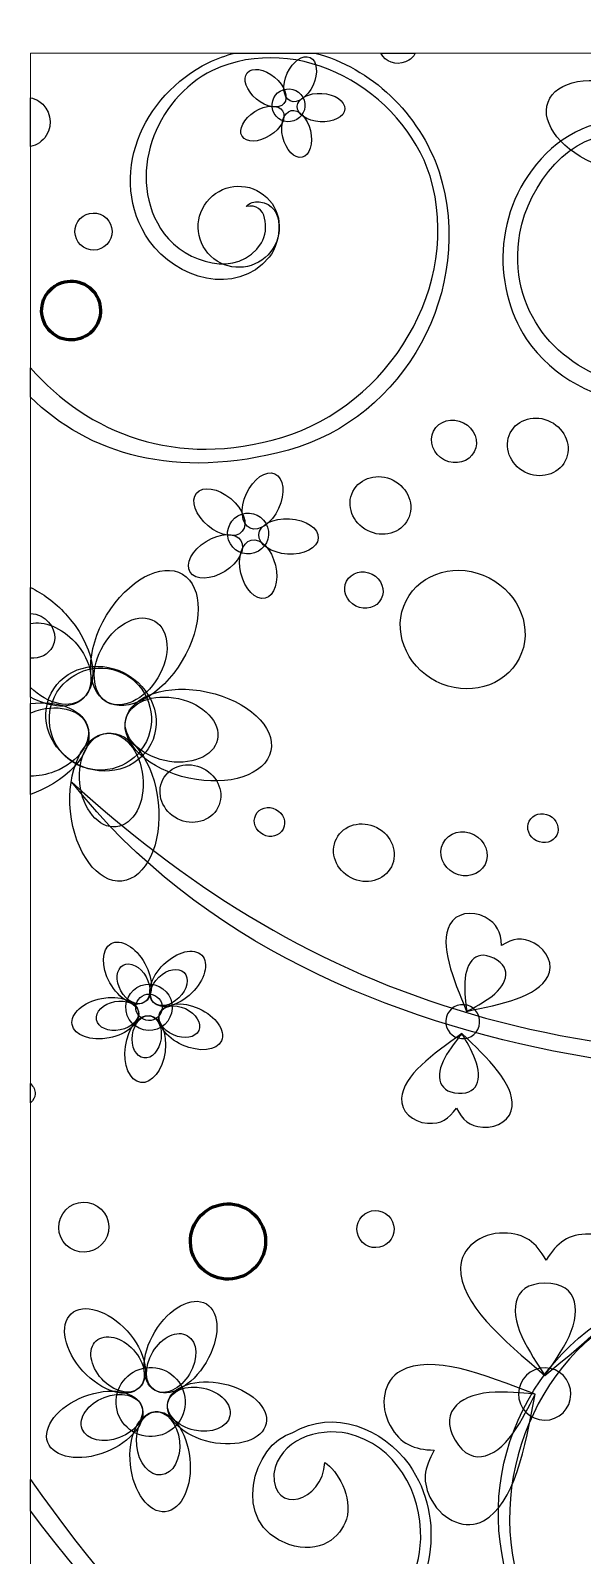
# Model space of a CAD drawing. Header units: millimetres. Extents: x -96 to 58, y -5 to 152.
# Drawn here: x -95.2 to -76.9, y 99.8 to 150.2 of the extents above; entities that cross this region are included whole.
import ezdxf

# ---------------------------------------------------------------- set-up
doc = ezdxf.new("R2010")
doc.units = ezdxf.units.MM
doc.header["$MEASUREMENT"] = 0
doc.layers.add('Capa 1', color=7, linetype='Continuous')

msp = doc.modelspace()

# ---------------------------------------------------------------- linework, layer by layer
at = {"layer": 'Capa 1'}
for points, knots in [([(-88.0415, 144.4173), (-87.3393, 144.5677), (-87.2767, 143.643), (-87.5321, 143.2127), (-87.5321, 143.2127), (-88.3206, 141.988), (-90.0357, 142.5649), (-90.7591, 143.5183), (-90.7591, 143.5183), (-92.0796, 145.3723), (-91.0438, 147.9915), (-89.1556, 148.9233), (-89.1556, 148.9233), (-86.2721, 150.2456), (-82.885, 148.2644), (-81.9471, 145.4264), (-81.9471, 145.4264), (-80.8597, 141.7939), (-83.3279, 137.8253), (-86.8581, 136.7679), (-86.8581, 136.7679), (-90.3484, 135.7264), (-93.2839, 136.901), (-95.1806, 139.0808), (-95.1806, 139.0808), (-95.1806, 139.0808), (-95.1806, 138.106), (-95.1806, 138.106), (-95.1806, 138.106), (-93.2826, 136.2367), (-90.4029, 135.3245), (-86.639, 136.3542), (-86.639, 136.3542), (-82.7963, 137.4057), (-80.4292, 141.6663), (-81.6495, 145.5675), (-81.6495, 145.5675), (-82.3201, 147.5169), (-83.8996, 149.009), (-85.7615, 149.5), (-85.7615, 149.5), (-85.7615, 149.5), (-88.4093, 149.5), (-88.4093, 149.5), (-88.4093, 149.5), (-88.7054, 149.4214), (-89.0016, 149.3152), (-89.2956, 149.1794), (-89.2956, 149.1794), (-91.4633, 148.1028), (-92.6951, 145.4032), (-91.2459, 143.2683), (-91.2459, 143.2683), (-90.3609, 142.0441), (-88.3934, 141.4033), (-87.2798, 142.7355), (-87.2798, 142.7355), (-86.8727, 143.2566), (-86.7075, 144.4496), (-87.6048, 144.5741), (-87.6048, 144.5741), (-87.7722, 144.5891), (-87.9242, 144.5405), (-88.0415, 144.4173)], [0, 0, 0, 0, 0.0588235, 0.0588235, 0.0588235, 0.0588235, 0.1176471, 0.1176471, 0.1176471, 0.1176471, 0.1764706, 0.1764706, 0.1764706, 0.1764706, 0.2352941, 0.2352941, 0.2352941, 0.2352941, 0.2941176, 0.2941176, 0.2941176, 0.2941176, 0.3529412, 0.3529412, 0.3529412, 0.3529412, 0.4117647, 0.4117647, 0.4117647, 0.4117647, 0.4705882, 0.4705882, 0.4705882, 0.4705882, 0.5294118, 0.5294118, 0.5294118, 0.5294118, 0.5882353, 0.5882353, 0.5882353, 0.5882353, 0.6470588, 0.6470588, 0.6470588, 0.6470588, 0.7058824, 0.7058824, 0.7058824, 0.7058824, 0.7647059, 0.7647059, 0.7647059, 0.7647059, 0.8235294, 0.8235294, 0.8235294, 0.8235294, 0.8823529, 0.8823529, 0.8823529, 0.8823529, 1, 1, 1, 1]), ([(-93.8137, 125.3546), (-85.2743, 114.5641), (-68.4188, 115.2943), (-63.6301, 115.8303), (-63.6301, 115.8303), (-60.561, 116.1742), (-57.7325, 116.986), (-55.3109, 117.6369), (-55.3109, 117.6369), (-38.8403, 122.0631), (-30.2309, 132.4644), (-31.6742, 142.4817), (-31.6742, 142.4817), (-32.1474, 145.7064), (-33.6815, 148.0221), (-35.7074, 149.5), (-35.7074, 149.5), (-35.7074, 149.5), (-37.1809, 149.5), (-37.1809, 149.5), (-37.1809, 149.5), (-34.2396, 147.8436), (-32.5786, 144.7596), (-32.1455, 141.4526), (-32.1455, 141.4526), (-31.4223, 129.8762), (-42.8528, 119.9006), (-62.7601, 116.9371), (-62.7601, 116.9371), (-77.5101, 114.7417), (-86.4764, 118.6912), (-93.8137, 125.3546)], [0, 0, 0, 0, 0.1111111, 0.1111111, 0.1111111, 0.1111111, 0.2222222, 0.2222222, 0.2222222, 0.2222222, 0.3333333, 0.3333333, 0.3333333, 0.3333333, 0.4444444, 0.4444444, 0.4444444, 0.4444444, 0.5555556, 0.5555556, 0.5555556, 0.5555556, 0.6666667, 0.6666667, 0.6666667, 0.6666667, 0.7777778, 0.7777778, 0.7777778, 0.7777778, 1, 1, 1, 1]), ([(-83.5808, 149.5), (-83.4402, 149.2028), (-83.0775, 149.0724), (-82.7604, 149.209), (-82.7604, 149.209), (-82.5984, 149.2789), (-82.4998, 149.3723), (-82.4395, 149.5), (-82.4395, 149.5), (-82.4395, 149.5), (-83.5808, 149.5), (-83.5808, 149.5)], [0, 0, 0, 0, 0.25, 0.25, 0.25, 0.25, 0.5, 0.5, 0.5, 0.5, 1, 1, 1, 1]), ([(-74.7844, 145.0808), (-74.1339, 145.9151), (-74.8654, 146.6835), (-75.6061, 146.7865), (-75.6061, 146.7865), (-77.3161, 146.9551), (-78.6772, 145.1255), (-78.9824, 143.5329), (-78.9824, 143.5329), (-79.4021, 140.9569), (-77.7338, 139.0545), (-75.505, 138.5241), (-75.505, 138.5241), (-72.0484, 137.8144), (-68.4417, 140.1642), (-66.592, 143.548), (-66.592, 143.548), (-65.5745, 145.5182), (-65.215, 147.5662), (-65.4502, 149.5), (-65.4502, 149.5), (-65.4502, 149.5), (-65.2335, 149.5), (-65.2335, 149.5), (-65.2335, 149.5), (-65.1132, 148.942), (-65.0313, 148.3207), (-65.0362, 147.6741), (-65.0362, 147.6741), (-65.0508, 145.7843), (-66.6203, 141.1783), (-70.1826, 139.07), (-70.1826, 139.07), (-73.24, 137.2606), (-76.9325, 137.4038), (-78.7666, 140.034), (-78.7666, 140.034), (-79.9224, 141.8144), (-79.8874, 144.558), (-77.9249, 146.3423), (-77.9249, 146.3423), (-76.9701, 147.1656), (-75.5711, 147.6132), (-74.6959, 146.8471), (-74.6959, 146.8471), (-74.2486, 146.4169), (-74.1133, 145.5818), (-74.7844, 145.0808)], [0, 0, 0, 0, 0.0769231, 0.0769231, 0.0769231, 0.0769231, 0.1538462, 0.1538462, 0.1538462, 0.1538462, 0.2307692, 0.2307692, 0.2307692, 0.2307692, 0.3076923, 0.3076923, 0.3076923, 0.3076923, 0.3846154, 0.3846154, 0.3846154, 0.3846154, 0.4615385, 0.4615385, 0.4615385, 0.4615385, 0.5384615, 0.5384615, 0.5384615, 0.5384615, 0.6153846, 0.6153846, 0.6153846, 0.6153846, 0.6923077, 0.6923077, 0.6923077, 0.6923077, 0.7692308, 0.7692308, 0.7692308, 0.7692308, 0.8461538, 0.8461538, 0.8461538, 0.8461538, 1, 1, 1, 1]), ([(-88.0064, 148.8432), (-88.1729, 148.644), (-88.0356, 148.2549), (-87.7001, 147.9746), (-87.7001, 147.9746), (-87.3647, 147.6947), (-86.9577, 147.6286), (-86.7912, 147.8279), (-86.7912, 147.8279), (-86.6247, 148.0272), (-86.762, 148.416), (-87.0975, 148.6961), (-87.0975, 148.6961), (-87.4331, 148.9766), (-87.84, 149.042), (-88.0064, 148.8432)], [0, 0, 0, 0, 0.2, 0.2, 0.2, 0.2, 0.4, 0.4, 0.4, 0.4, 0.6, 0.6, 0.6, 0.6, 1, 1, 1, 1]), ([(-85.923, 149.353), (-86.159, 149.4609), (-86.4978, 149.2261), (-86.6797, 148.8286), (-86.6797, 148.8286), (-86.8615, 148.4313), (-86.8177, 148.0212), (-86.5817, 147.9131), (-86.5817, 147.9131), (-86.3456, 147.8052), (-86.0067, 148.0399), (-85.8249, 148.4375), (-85.8249, 148.4375), (-85.6429, 148.8353), (-85.6868, 149.2449), (-85.923, 149.353)], [0, 0, 0, 0, 0.2, 0.2, 0.2, 0.2, 0.4, 0.4, 0.4, 0.4, 0.6, 0.6, 0.6, 0.6, 1, 1, 1, 1]), ([(-78.0454, 147.8766), (-78.3121, 147.1636), (-77.5542, 146.2208), (-76.3529, 145.7717), (-76.3529, 145.7717), (-75.1515, 145.3229), (-73.9613, 145.5369), (-73.6946, 146.2503), (-73.6946, 146.2503), (-73.4281, 146.9636), (-74.186, 147.9059), (-75.3871, 148.3549), (-75.3871, 148.3549), (-76.5885, 148.8041), (-77.7788, 148.5898), (-78.0454, 147.8766)], [0, 0, 0, 0, 0.2, 0.2, 0.2, 0.2, 0.4, 0.4, 0.4, 0.4, 0.6, 0.6, 0.6, 0.6, 1, 1, 1, 1]), ([(-94.909, 147.9082), (-94.9947, 147.9631), (-95.0867, 148.0001), (-95.1806, 148.0204), (-95.1806, 148.0204), (-95.1806, 148.0204), (-95.1806, 146.4016), (-95.1806, 146.4016), (-95.1806, 146.4016), (-94.9729, 146.4466), (-94.7824, 146.5711), (-94.6586, 146.7641), (-94.6586, 146.7641), (-94.4119, 147.1491), (-94.524, 147.6612), (-94.909, 147.9082)], [0, 0, 0, 0, 0.2, 0.2, 0.2, 0.2, 0.4, 0.4, 0.4, 0.4, 0.6, 0.6, 0.6, 0.6, 1, 1, 1, 1]), ([(-86.4648, 147.2521), (-86.1798, 147.3472), (-86.0257, 147.6555), (-86.121, 147.9404), (-86.121, 147.9404), (-86.2163, 148.2255), (-86.5245, 148.3792), (-86.8096, 148.2841), (-86.8096, 148.2841), (-87.0946, 148.189), (-87.2484, 147.8806), (-87.1533, 147.5955), (-87.1533, 147.5955), (-87.0581, 147.3107), (-86.7497, 147.1567), (-86.4648, 147.2521)], [0, 0, 0, 0, 0.2, 0.2, 0.2, 0.2, 0.4, 0.4, 0.4, 0.4, 0.6, 0.6, 0.6, 0.6, 1, 1, 1, 1]), ([(-84.7716, 147.6464), (-84.7562, 147.9058), (-85.0978, 148.1365), (-85.5342, 148.1622), (-85.5342, 148.1622), (-85.9708, 148.1882), (-86.3369, 147.9987), (-86.3522, 147.7396), (-86.3522, 147.7396), (-86.3675, 147.4807), (-86.0259, 147.2494), (-85.5896, 147.2238), (-85.5896, 147.2238), (-85.1531, 147.1982), (-84.7869, 147.3874), (-84.7716, 147.6464)], [0, 0, 0, 0, 0.2, 0.2, 0.2, 0.2, 0.4, 0.4, 0.4, 0.4, 0.6, 0.6, 0.6, 0.6, 1, 1, 1, 1]), ([(-88.1745, 146.7425), (-88.0371, 146.5227), (-87.625, 146.5318), (-87.2542, 146.7635), (-87.2542, 146.7635), (-86.8835, 146.9954), (-86.6944, 147.3616), (-86.8319, 147.5817), (-86.8319, 147.5817), (-86.9695, 147.8018), (-87.3818, 147.7923), (-87.7524, 147.5607), (-87.7524, 147.5607), (-88.1231, 147.3291), (-88.3122, 146.9626), (-88.1745, 146.7425)], [0, 0, 0, 0, 0.2, 0.2, 0.2, 0.2, 0.4, 0.4, 0.4, 0.4, 0.6, 0.6, 0.6, 0.6, 1, 1, 1, 1]), ([(-86.187, 146.051), (-85.9344, 146.1109), (-85.8114, 146.5042), (-85.9124, 146.9296), (-85.9124, 146.9296), (-86.0131, 147.3549), (-86.2997, 147.6514), (-86.5523, 147.5916), (-86.5523, 147.5916), (-86.8048, 147.5317), (-86.9279, 147.138), (-86.827, 146.7127), (-86.827, 146.7127), (-86.7261, 146.2875), (-86.4394, 145.991), (-86.187, 146.051)], [0, 0, 0, 0, 0.2, 0.2, 0.2, 0.2, 0.4, 0.4, 0.4, 0.4, 0.6, 0.6, 0.6, 0.6, 1, 1, 1, 1]), ([(-89.2115, 142.775), (-88.6747, 142.2636), (-87.8249, 142.2839), (-87.3136, 142.8206), (-87.3136, 142.8206), (-86.8024, 143.3574), (-86.8228, 144.207), (-87.3594, 144.7185), (-87.3594, 144.7185), (-87.8962, 145.2297), (-88.7461, 145.2092), (-89.2573, 144.6723), (-89.2573, 144.6723), (-89.7686, 144.1359), (-89.7481, 143.2859), (-89.2115, 142.775)], [0, 0, 0, 0, 0.2, 0.2, 0.2, 0.2, 0.4, 0.4, 0.4, 0.4, 0.6, 0.6, 0.6, 0.6, 1, 1, 1, 1]), ([(-92.7638, 144.1041), (-93.0493, 144.2871), (-93.4289, 144.2038), (-93.6119, 143.9184), (-93.6119, 143.9184), (-93.7946, 143.633), (-93.7115, 143.2534), (-93.4262, 143.0703), (-93.4262, 143.0703), (-93.1408, 142.8877), (-92.7611, 142.9707), (-92.5782, 143.2559), (-92.5782, 143.2559), (-92.3953, 143.5416), (-92.4784, 143.9212), (-92.7638, 144.1041)], [0, 0, 0, 0, 0.2, 0.2, 0.2, 0.2, 0.4, 0.4, 0.4, 0.4, 0.6, 0.6, 0.6, 0.6, 1, 1, 1, 1]), ([(-80.8455, 137.2562), (-81.2171, 137.4463), (-81.6594, 137.3237), (-81.8327, 136.9832), (-81.8327, 136.9832), (-82.0065, 136.6429), (-81.8459, 136.2127), (-81.4742, 136.0232), (-81.4742, 136.0232), (-81.1024, 135.834), (-80.6602, 135.9562), (-80.4864, 136.2968), (-80.4864, 136.2968), (-80.3131, 136.6369), (-80.4736, 137.0668), (-80.8455, 137.2562)], [0, 0, 0, 0, 0.2, 0.2, 0.2, 0.2, 0.4, 0.4, 0.4, 0.4, 0.6, 0.6, 0.6, 0.6, 1, 1, 1, 1]), ([(-77.9601, 137.2928), (-78.463, 137.5491), (-79.061, 137.3834), (-79.2959, 136.9232), (-79.2959, 136.9232), (-79.5306, 136.4627), (-79.3135, 135.8812), (-78.8107, 135.6249), (-78.8107, 135.6249), (-78.308, 135.3689), (-77.7099, 135.534), (-77.4752, 135.9946), (-77.4752, 135.9946), (-77.2402, 136.4553), (-77.4575, 137.0361), (-77.9601, 137.2928)], [0, 0, 0, 0, 0.2, 0.2, 0.2, 0.2, 0.4, 0.4, 0.4, 0.4, 0.6, 0.6, 0.6, 0.6, 1, 1, 1, 1]), ([(-87.0862, 135.5636), (-87.3804, 135.6983), (-87.8029, 135.4056), (-88.0295, 134.9097), (-88.0295, 134.9097), (-88.2563, 134.4144), (-88.2015, 133.9033), (-87.9074, 133.7688), (-87.9074, 133.7688), (-87.6132, 133.6344), (-87.1908, 133.9269), (-86.9639, 134.4223), (-86.9639, 134.4223), (-86.7373, 134.9179), (-86.7921, 135.4288), (-87.0862, 135.5636)], [0, 0, 0, 0, 0.2, 0.2, 0.2, 0.2, 0.4, 0.4, 0.4, 0.4, 0.6, 0.6, 0.6, 0.6, 1, 1, 1, 1]), ([(-83.1701, 135.3532), (-83.6729, 135.6096), (-84.2711, 135.4439), (-84.5059, 134.9836), (-84.5059, 134.9836), (-84.7406, 134.5232), (-84.5235, 133.9417), (-84.0208, 133.6854), (-84.0208, 133.6854), (-83.518, 133.429), (-82.9198, 133.5945), (-82.6851, 134.0551), (-82.6851, 134.0551), (-82.4504, 134.5154), (-82.6675, 135.0966), (-83.1701, 135.3532)], [0, 0, 0, 0, 0.2, 0.2, 0.2, 0.2, 0.4, 0.4, 0.4, 0.4, 0.6, 0.6, 0.6, 0.6, 1, 1, 1, 1]), ([(-89.6832, 134.928), (-89.8906, 134.6797), (-89.7197, 134.1948), (-89.3016, 133.8456), (-89.3016, 133.8456), (-88.8832, 133.4964), (-88.3758, 133.4143), (-88.1687, 133.6625), (-88.1687, 133.6625), (-87.961, 133.9114), (-88.1322, 134.3955), (-88.5503, 134.7449), (-88.5503, 134.7449), (-88.9686, 135.0945), (-89.4759, 135.176), (-89.6832, 134.928)], [0, 0, 0, 0, 0.2, 0.2, 0.2, 0.2, 0.4, 0.4, 0.4, 0.4, 0.6, 0.6, 0.6, 0.6, 1, 1, 1, 1]), ([(-87.7617, 132.9448), (-87.4064, 133.0633), (-87.2145, 133.4476), (-87.3331, 133.803), (-87.3331, 133.803), (-87.4519, 134.1582), (-87.8362, 134.3501), (-88.1913, 134.2313), (-88.1913, 134.2313), (-88.5466, 134.1126), (-88.7384, 133.7284), (-88.6199, 133.3729), (-88.6199, 133.3729), (-88.5011, 133.0182), (-88.1168, 132.8259), (-87.7617, 132.9448)], [0, 0, 0, 0, 0.2, 0.2, 0.2, 0.2, 0.4, 0.4, 0.4, 0.4, 0.6, 0.6, 0.6, 0.6, 1, 1, 1, 1]), ([(-85.6511, 133.4363), (-85.6322, 133.7596), (-86.0577, 134.0473), (-86.6017, 134.0792), (-86.6017, 134.0792), (-87.1457, 134.1116), (-87.6023, 133.8756), (-87.6213, 133.5526), (-87.6213, 133.5526), (-87.6403, 133.2295), (-87.2146, 132.9414), (-86.6707, 132.9095), (-86.6707, 132.9095), (-86.1266, 132.8777), (-85.67, 133.1135), (-85.6511, 133.4363)], [0, 0, 0, 0, 0.2, 0.2, 0.2, 0.2, 0.4, 0.4, 0.4, 0.4, 0.6, 0.6, 0.6, 0.6, 1, 1, 1, 1]), ([(-89.893, 132.3098), (-89.7215, 132.0356), (-89.2078, 132.0471), (-88.7456, 132.3357), (-88.7456, 132.3357), (-88.2835, 132.6245), (-88.0478, 133.0812), (-88.2193, 133.3557), (-88.2193, 133.3557), (-88.3907, 133.63), (-88.9046, 133.6184), (-89.3666, 133.3295), (-89.3666, 133.3295), (-89.8286, 133.041), (-90.0644, 132.5841), (-89.893, 132.3098)], [0, 0, 0, 0, 0.2, 0.2, 0.2, 0.2, 0.4, 0.4, 0.4, 0.4, 0.6, 0.6, 0.6, 0.6, 1, 1, 1, 1]), ([(-87.4153, 131.4476), (-87.1006, 131.5224), (-86.9473, 132.0129), (-87.073, 132.5429), (-87.073, 132.5429), (-87.1987, 133.0734), (-87.5559, 133.4427), (-87.8708, 133.3678), (-87.8708, 133.3678), (-88.1855, 133.2934), (-88.3388, 132.8027), (-88.213, 132.2728), (-88.213, 132.2728), (-88.0875, 131.7427), (-87.7302, 131.3728), (-87.4153, 131.4476)], [0, 0, 0, 0, 0.2, 0.2, 0.2, 0.2, 0.4, 0.4, 0.4, 0.4, 0.6, 0.6, 0.6, 0.6, 1, 1, 1, 1]), ([(-90.1447, 132.2405), (-90.8363, 132.6551), (-91.9633, 132.0461), (-92.6615, 130.8812), (-92.6615, 130.8812), (-93.3596, 129.7166), (-93.3647, 128.4356), (-92.6731, 128.0209), (-92.6731, 128.0209), (-91.9813, 127.6064), (-90.8543, 128.2151), (-90.1563, 129.38), (-90.1563, 129.38), (-89.4581, 130.5451), (-89.4529, 131.826), (-90.1447, 132.2405)], [0, 0, 0, 0, 0.2, 0.2, 0.2, 0.2, 0.4, 0.4, 0.4, 0.4, 0.6, 0.6, 0.6, 0.6, 1, 1, 1, 1]), ([(-83.8733, 132.2443), (-84.1911, 132.406), (-84.5691, 132.3014), (-84.7175, 132.0103), (-84.7175, 132.0103), (-84.8658, 131.7196), (-84.7286, 131.3518), (-84.411, 131.1897), (-84.411, 131.1897), (-84.0932, 131.0281), (-83.7151, 131.1327), (-83.5667, 131.4235), (-83.5667, 131.4235), (-83.4182, 131.7149), (-83.5555, 132.0819), (-83.8733, 132.2443)], [0, 0, 0, 0, 0.2, 0.2, 0.2, 0.2, 0.4, 0.4, 0.4, 0.4, 0.6, 0.6, 0.6, 0.6, 1, 1, 1, 1]), ([(-79.9972, 132.1231), (-81.0304, 132.6501), (-82.2597, 132.3098), (-82.7424, 131.3634), (-82.7424, 131.3634), (-83.225, 130.4173), (-82.7786, 129.2222), (-81.7453, 128.6952), (-81.7453, 128.6952), (-80.712, 128.1684), (-79.4827, 128.5086), (-79, 129.4549), (-79, 129.4549), (-78.5173, 130.4014), (-78.9639, 131.5961), (-79.9972, 132.1231)], [0, 0, 0, 0, 0.2, 0.2, 0.2, 0.2, 0.4, 0.4, 0.4, 0.4, 0.6, 0.6, 0.6, 0.6, 1, 1, 1, 1]), ([(-95.1806, 128.1706), (-94.506, 127.8083), (-93.8343, 127.7652), (-93.4392, 128.1254), (-93.4392, 128.1254), (-92.8433, 128.6687), (-93.1022, 129.9233), (-94.0173, 130.9267), (-94.0173, 130.9267), (-94.3762, 131.3206), (-94.7829, 131.6172), (-95.1806, 131.7997), (-95.1806, 131.7997), (-95.1806, 131.7997), (-95.1806, 128.1706), (-95.1806, 128.1706)], [0, 0, 0, 0, 0.2, 0.2, 0.2, 0.2, 0.4, 0.4, 0.4, 0.4, 0.6, 0.6, 0.6, 0.6, 1, 1, 1, 1]), ([(-94.8276, 130.8479), (-94.9419, 130.9062), (-95.0626, 130.9363), (-95.1806, 130.9407), (-95.1806, 130.9407), (-95.1806, 130.9407), (-95.1806, 129.4679), (-95.1806, 129.4679), (-95.1806, 129.4679), (-94.8796, 129.4391), (-94.5877, 129.5776), (-94.4522, 129.8432), (-94.4522, 129.8432), (-94.2706, 130.1996), (-94.4386, 130.6495), (-94.8276, 130.8479)], [0, 0, 0, 0, 0.2, 0.2, 0.2, 0.2, 0.4, 0.4, 0.4, 0.4, 0.6, 0.6, 0.6, 0.6, 1, 1, 1, 1]), ([(-91.0651, 130.6878), (-91.5627, 130.9862), (-92.3244, 130.6305), (-92.7659, 129.8941), (-92.7659, 129.8941), (-93.2072, 129.1574), (-93.1614, 128.3182), (-92.6637, 128.02), (-92.6637, 128.02), (-92.1658, 127.7217), (-91.4042, 128.0771), (-90.9629, 128.8135), (-90.9629, 128.8135), (-90.5214, 129.5503), (-90.5673, 130.3893), (-91.0651, 130.6878)], [0, 0, 0, 0, 0.2, 0.2, 0.2, 0.2, 0.4, 0.4, 0.4, 0.4, 0.6, 0.6, 0.6, 0.6, 1, 1, 1, 1]), ([(-95.1806, 128.4923), (-94.6088, 127.9245), (-93.8451, 127.7607), (-93.4354, 128.1341), (-93.4354, 128.1341), (-93.0067, 128.5256), (-93.1279, 129.3568), (-93.7065, 129.9913), (-93.7065, 129.9913), (-94.1519, 130.4799), (-94.7385, 130.7092), (-95.1806, 130.6106), (-95.1806, 130.6106), (-95.1806, 130.6106), (-95.1806, 128.4923), (-95.1806, 128.4923)], [0, 0, 0, 0, 0.2, 0.2, 0.2, 0.2, 0.4, 0.4, 0.4, 0.4, 0.6, 0.6, 0.6, 0.6, 1, 1, 1, 1]), ([(-92.075, 128.9719), (-92.9879, 129.4376), (-94.0743, 129.1366), (-94.5008, 128.3004), (-94.5008, 128.3004), (-94.9273, 127.4641), (-94.5327, 126.4082), (-93.6196, 125.9425), (-93.6196, 125.9425), (-92.7067, 125.4772), (-91.6204, 125.7775), (-91.1937, 126.6139), (-91.1937, 126.6139), (-90.7672, 127.4503), (-91.1618, 128.5059), (-92.075, 128.9719)], [0, 0, 0, 0, 0.2, 0.2, 0.2, 0.2, 0.4, 0.4, 0.4, 0.4, 0.6, 0.6, 0.6, 0.6, 1, 1, 1, 1]), ([(-92.1313, 128.9663), (-92.9716, 129.3723), (-93.9826, 129.0202), (-94.3889, 128.1799), (-94.3889, 128.1799), (-94.7951, 127.3395), (-94.4429, 126.3285), (-93.6026, 125.9222), (-93.6026, 125.9222), (-92.7621, 125.5163), (-91.7511, 125.868), (-91.3449, 126.7085), (-91.3449, 126.7085), (-90.9388, 127.5491), (-91.2908, 128.5599), (-92.1313, 128.9663)], [0, 0, 0, 0, 0.2, 0.2, 0.2, 0.2, 0.4, 0.4, 0.4, 0.4, 0.6, 0.6, 0.6, 0.6, 1, 1, 1, 1]), ([(-87.2227, 126.3912), (-87.0514, 127.1792), (-87.9887, 128.0522), (-89.3157, 128.3407), (-89.3157, 128.3407), (-90.6429, 128.6296), (-91.8581, 128.2242), (-92.0292, 127.4366), (-92.0292, 127.4366), (-92.2009, 126.6486), (-91.2635, 125.7753), (-89.9365, 125.4868), (-89.9365, 125.4868), (-88.6092, 125.1984), (-87.3941, 125.6033), (-87.2227, 126.3912)], [0, 0, 0, 0, 0.2, 0.2, 0.2, 0.2, 0.4, 0.4, 0.4, 0.4, 0.6, 0.6, 0.6, 0.6, 1, 1, 1, 1]), ([(-88.9883, 126.7664), (-88.8651, 127.3336), (-89.4454, 127.9411), (-90.2845, 128.1235), (-90.2845, 128.1235), (-91.1235, 128.3063), (-91.9041, 127.9941), (-92.0273, 127.4272), (-92.0273, 127.4272), (-92.1505, 126.8603), (-91.5701, 126.2524), (-90.7313, 126.0697), (-90.7313, 126.0697), (-89.892, 125.8874), (-89.1115, 126.1992), (-88.9883, 126.7664)], [0, 0, 0, 0, 0.2, 0.2, 0.2, 0.2, 0.4, 0.4, 0.4, 0.4, 0.6, 0.6, 0.6, 0.6, 1, 1, 1, 1]), ([(-95.1806, 124.9524), (-95.1445, 124.9652), (-95.1083, 124.9786), (-95.0722, 124.9926), (-95.0722, 124.9926), (-93.8054, 125.4827), (-93.0142, 126.4896), (-93.305, 127.2416), (-93.305, 127.2416), (-93.5222, 127.8036), (-94.2821, 128.0643), (-95.1806, 127.9561), (-95.1806, 127.9561), (-95.1806, 127.9561), (-95.1806, 124.9524), (-95.1806, 124.9524)], [0, 0, 0, 0, 0.2, 0.2, 0.2, 0.2, 0.4, 0.4, 0.4, 0.4, 0.6, 0.6, 0.6, 0.6, 1, 1, 1, 1]), ([(-95.1806, 125.5584), (-94.9291, 125.5545), (-94.655, 125.6022), (-94.3831, 125.7073), (-94.3831, 125.7073), (-93.5823, 126.0171), (-93.1026, 126.7072), (-93.3119, 127.2485), (-93.3119, 127.2485), (-93.5212, 127.79), (-94.3406, 127.9773), (-95.1413, 127.6678), (-95.1413, 127.6678), (-95.1413, 127.6678), (-95.1806, 127.6522), (-95.1806, 127.6522), (-95.1806, 127.6522), (-95.1806, 127.6522), (-95.1806, 125.5584), (-95.1806, 125.5584)], [0, 0, 0, 0, 0.1666667, 0.1666667, 0.1666667, 0.1666667, 0.3333333, 0.3333333, 0.3333333, 0.3333333, 0.5, 0.5, 0.5, 0.5, 0.6666667, 0.6666667, 0.6666667, 0.6666667, 1, 1, 1, 1]), ([(-92.1522, 122.0835), (-91.35, 122.1661), (-90.8119, 123.3284), (-90.9506, 124.6793), (-90.9506, 124.6793), (-91.0891, 126.0304), (-91.8521, 127.059), (-92.6542, 126.9767), (-92.6542, 126.9767), (-93.4562, 126.8946), (-93.9945, 125.7322), (-93.8557, 124.3811), (-93.8557, 124.3811), (-93.7171, 123.0303), (-92.9543, 122.0013), (-92.1522, 122.0835)], [0, 0, 0, 0, 0.2, 0.2, 0.2, 0.2, 0.4, 0.4, 0.4, 0.4, 0.6, 0.6, 0.6, 0.6, 1, 1, 1, 1]), ([(-92.345, 123.8784), (-91.7675, 123.9375), (-91.3705, 124.6781), (-91.4581, 125.5323), (-91.4581, 125.5323), (-91.5457, 126.3868), (-92.0851, 127.0312), (-92.6624, 126.9721), (-92.6624, 126.9721), (-93.2396, 126.9129), (-93.6366, 126.172), (-93.549, 125.3177), (-93.549, 125.3177), (-93.4614, 124.4636), (-92.9222, 123.819), (-92.345, 123.8784)], [0, 0, 0, 0, 0.2, 0.2, 0.2, 0.2, 0.4, 0.4, 0.4, 0.4, 0.6, 0.6, 0.6, 0.6, 1, 1, 1, 1]), ([(-89.4617, 125.8127), (-89.9647, 126.0689), (-90.5628, 125.9032), (-90.7976, 125.4426), (-90.7976, 125.4426), (-91.0324, 124.9823), (-90.8152, 124.4008), (-90.3125, 124.1447), (-90.3125, 124.1447), (-89.8095, 123.8881), (-89.2115, 124.0537), (-88.9767, 124.5141), (-88.9767, 124.5141), (-88.7419, 124.9747), (-88.9591, 125.5558), (-89.4617, 125.8127)], [0, 0, 0, 0, 0.2, 0.2, 0.2, 0.2, 0.4, 0.4, 0.4, 0.4, 0.6, 0.6, 0.6, 0.6, 1, 1, 1, 1]), ([(-87.0564, 124.4548), (-87.308, 124.583), (-87.6069, 124.4999), (-87.7243, 124.2695), (-87.7243, 124.2695), (-87.8418, 124.0395), (-87.7331, 123.7485), (-87.4818, 123.6204), (-87.4818, 123.6204), (-87.2304, 123.4924), (-86.9312, 123.5751), (-86.814, 123.8055), (-86.814, 123.8055), (-86.6965, 124.0357), (-86.8051, 124.3264), (-87.0564, 124.4548)], [0, 0, 0, 0, 0.2, 0.2, 0.2, 0.2, 0.4, 0.4, 0.4, 0.4, 0.6, 0.6, 0.6, 0.6, 1, 1, 1, 1]), ([(-77.9996, 124.2506), (-78.251, 124.3788), (-78.5499, 124.2961), (-78.6674, 124.066), (-78.6674, 124.066), (-78.7847, 123.8357), (-78.6763, 123.5451), (-78.4248, 123.4169), (-78.4248, 123.4169), (-78.1736, 123.2888), (-77.8744, 123.3714), (-77.757, 123.6015), (-77.757, 123.6015), (-77.6396, 123.8319), (-77.7482, 124.1224), (-77.9996, 124.2506)], [0, 0, 0, 0, 0.2, 0.2, 0.2, 0.2, 0.4, 0.4, 0.4, 0.4, 0.6, 0.6, 0.6, 0.6, 1, 1, 1, 1]), ([(-83.7166, 123.8556), (-84.2192, 124.1115), (-84.8173, 123.9463), (-85.0521, 123.4855), (-85.0521, 123.4855), (-85.2869, 123.0251), (-85.0697, 122.4441), (-84.567, 122.1873), (-84.567, 122.1873), (-84.0642, 121.9313), (-83.4661, 122.0963), (-83.2314, 122.5571), (-83.2314, 122.5571), (-82.9964, 123.0178), (-83.2138, 123.5989), (-83.7166, 123.8556)], [0, 0, 0, 0, 0.2, 0.2, 0.2, 0.2, 0.4, 0.4, 0.4, 0.4, 0.6, 0.6, 0.6, 0.6, 1, 1, 1, 1]), ([(-80.502, 123.6222), (-80.886, 123.8183), (-81.3428, 123.6916), (-81.5221, 123.3399), (-81.5221, 123.3399), (-81.7014, 122.9882), (-81.5356, 122.544), (-81.1515, 122.3485), (-81.1515, 122.3485), (-80.7676, 122.153), (-80.3108, 122.2787), (-80.1313, 122.6307), (-80.1313, 122.6307), (-79.952, 122.9826), (-80.118, 123.4265), (-80.502, 123.6222)], [0, 0, 0, 0, 0.2, 0.2, 0.2, 0.2, 0.4, 0.4, 0.4, 0.4, 0.6, 0.6, 0.6, 0.6, 1, 1, 1, 1]), ([(-79.5838, 119.9517), (-79.2031, 120.1799), (-78.9111, 120.2404), (-78.5053, 120.0251), (-78.5053, 120.0251), (-78.0576, 119.7878), (-77.8537, 119.2939), (-78.0504, 118.923), (-78.0504, 118.923), (-78.4068, 118.2513), (-79.5743, 118.0091), (-80.7419, 117.7673), (-80.7419, 117.7673), (-81.1969, 118.8692), (-81.652, 119.9716), (-81.2958, 120.6439), (-81.2958, 120.6439), (-81.0989, 121.0149), (-80.5758, 121.123), (-80.1279, 120.8857), (-80.1279, 120.8857), (-79.7222, 120.6708), (-79.6086, 120.3949), (-79.5838, 119.9517)], [0, 0, 0, 0, 0.1428571, 0.1428571, 0.1428571, 0.1428571, 0.2857143, 0.2857143, 0.2857143, 0.2857143, 0.4285714, 0.4285714, 0.4285714, 0.4285714, 0.5714286, 0.5714286, 0.5714286, 0.5714286, 0.7142857, 0.7142857, 0.7142857, 0.7142857, 1, 1, 1, 1]), ([(-92.5146, 120.0104), (-92.8348, 119.8322), (-92.8508, 119.2504), (-92.5509, 118.7115), (-92.5509, 118.7115), (-92.2509, 118.1727), (-91.748, 117.8798), (-91.4279, 118.0578), (-91.4279, 118.0578), (-91.1079, 118.2362), (-91.0917, 118.8177), (-91.3917, 119.3566), (-91.3917, 119.3566), (-91.6918, 119.8959), (-92.1947, 120.1885), (-92.5146, 120.0104)], [0, 0, 0, 0, 0.2, 0.2, 0.2, 0.2, 0.4, 0.4, 0.4, 0.4, 0.6, 0.6, 0.6, 0.6, 1, 1, 1, 1]), ([(-89.512, 119.6269), (-89.7681, 119.8888), (-90.3335, 119.7513), (-90.7744, 119.3197), (-90.7744, 119.3197), (-91.2152, 118.8883), (-91.3651, 118.3257), (-91.1089, 118.0641), (-91.1089, 118.0641), (-90.8527, 117.8024), (-90.2874, 117.9396), (-89.8463, 118.3715), (-89.8463, 118.3715), (-89.4054, 118.8029), (-89.2558, 119.3652), (-89.512, 119.6269)], [0, 0, 0, 0, 0.2, 0.2, 0.2, 0.2, 0.4, 0.4, 0.4, 0.4, 0.6, 0.6, 0.6, 0.6, 1, 1, 1, 1]), ([(-79.8396, 119.5257), (-79.1695, 119.1881), (-79.4303, 118.5904), (-79.9999, 118.1966), (-79.9999, 118.1966), (-80.2984, 117.9907), (-80.6103, 117.8332), (-80.7419, 117.7673), (-80.7419, 117.7673), (-80.756, 117.9151), (-80.8005, 118.2502), (-80.8037, 118.6045), (-80.8037, 118.6045), (-80.8097, 119.3048), (-80.4949, 119.856), (-79.8396, 119.5257)], [0, 0, 0, 0, 0.2, 0.2, 0.2, 0.2, 0.4, 0.4, 0.4, 0.4, 0.6, 0.6, 0.6, 0.6, 1, 1, 1, 1]), ([(-92.1126, 119.2961), (-92.3429, 119.1679), (-92.3758, 118.7873), (-92.1862, 118.4465), (-92.1862, 118.4465), (-91.9963, 118.1058), (-91.6559, 117.9333), (-91.4254, 118.0616), (-91.4254, 118.0616), (-91.1951, 118.1896), (-91.1622, 118.5701), (-91.3518, 118.9107), (-91.3518, 118.9107), (-91.5416, 119.252), (-91.8821, 119.4242), (-92.1126, 119.2961)], [0, 0, 0, 0, 0.2, 0.2, 0.2, 0.2, 0.4, 0.4, 0.4, 0.4, 0.6, 0.6, 0.6, 0.6, 1, 1, 1, 1]), ([(-90.0951, 119.0506), (-90.2795, 119.2391), (-90.655, 119.1706), (-90.934, 118.8978), (-90.934, 118.8978), (-91.2126, 118.6251), (-91.2892, 118.251), (-91.1049, 118.0624), (-91.1049, 118.0624), (-90.9204, 117.8745), (-90.545, 117.9428), (-90.266, 118.2155), (-90.266, 118.2155), (-89.9873, 118.4884), (-89.9107, 118.8623), (-90.0951, 119.0506)], [0, 0, 0, 0, 0.2, 0.2, 0.2, 0.2, 0.4, 0.4, 0.4, 0.4, 0.6, 0.6, 0.6, 0.6, 1, 1, 1, 1]), ([(-91.2896, 117.1339), (-90.8661, 117.1152), (-90.5073, 117.443), (-90.4883, 117.8666), (-90.4883, 117.8666), (-90.4693, 118.2904), (-90.7976, 118.6491), (-91.2211, 118.668), (-91.2211, 118.668), (-91.6447, 118.6871), (-92.0035, 118.3586), (-92.0225, 117.9353), (-92.0225, 117.9353), (-92.0414, 117.5119), (-91.7133, 117.1528), (-91.2896, 117.1339)], [0, 0, 0, 0, 0.2, 0.2, 0.2, 0.2, 0.4, 0.4, 0.4, 0.4, 0.6, 0.6, 0.6, 0.6, 1, 1, 1, 1]), ([(-93.8001, 117.329), (-93.7304, 116.9692), (-93.1827, 116.7731), (-92.5771, 116.8904), (-92.5771, 116.8904), (-91.9713, 117.0077), (-91.5366, 117.3947), (-91.6064, 117.7542), (-91.6064, 117.7542), (-91.6761, 118.1138), (-92.2238, 118.31), (-92.8295, 118.1929), (-92.8295, 118.1929), (-93.4351, 118.0755), (-93.8697, 117.6886), (-93.8001, 117.329)], [0, 0, 0, 0, 0.2, 0.2, 0.2, 0.2, 0.4, 0.4, 0.4, 0.4, 0.6, 0.6, 0.6, 0.6, 1, 1, 1, 1]), ([(-92.9957, 117.4889), (-92.9457, 117.2299), (-92.5944, 117.0802), (-92.2115, 117.1546), (-92.2115, 117.1546), (-91.8287, 117.2287), (-91.5589, 117.4989), (-91.6089, 117.7579), (-91.6089, 117.7579), (-91.6591, 118.0165), (-92.0103, 118.166), (-92.3932, 118.0919), (-92.3932, 118.0919), (-92.7762, 118.0175), (-93.0461, 117.7476), (-92.9957, 117.4889)], [0, 0, 0, 0, 0.2, 0.2, 0.2, 0.2, 0.4, 0.4, 0.4, 0.4, 0.6, 0.6, 0.6, 0.6, 1, 1, 1, 1]), ([(-91.2749, 117.4635), (-91.0333, 117.453), (-90.8287, 117.6399), (-90.8179, 117.8812), (-90.8179, 117.8812), (-90.8069, 118.1231), (-90.9943, 118.3277), (-91.2359, 118.3383), (-91.2359, 118.3383), (-91.4776, 118.3495), (-91.6822, 118.1623), (-91.6929, 117.9207), (-91.6929, 117.9207), (-91.7038, 117.679), (-91.5165, 117.4743), (-91.2749, 117.4635)], [0, 0, 0, 0, 0.2, 0.2, 0.2, 0.2, 0.4, 0.4, 0.4, 0.4, 0.6, 0.6, 0.6, 0.6, 1, 1, 1, 1]), ([(-91.5321, 115.4113), (-91.1691, 115.3622), (-90.8076, 115.8183), (-90.7251, 116.4294), (-90.7251, 116.4294), (-90.6425, 117.041), (-90.8699, 117.5764), (-91.233, 117.6253), (-91.233, 117.6253), (-91.5959, 117.6748), (-91.9573, 117.2184), (-92.0398, 116.6071), (-92.0398, 116.6071), (-92.1224, 115.9958), (-91.895, 115.4603), (-91.5321, 115.4113)], [0, 0, 0, 0, 0.2, 0.2, 0.2, 0.2, 0.4, 0.4, 0.4, 0.4, 0.6, 0.6, 0.6, 0.6, 1, 1, 1, 1]), ([(-91.4262, 116.2242), (-91.1649, 116.1893), (-90.9108, 116.4737), (-90.8585, 116.8604), (-90.8585, 116.8604), (-90.8063, 117.2468), (-90.9759, 117.589), (-91.237, 117.6242), (-91.237, 117.6242), (-91.4984, 117.6597), (-91.7524, 117.3746), (-91.8049, 116.988), (-91.8049, 116.988), (-91.8569, 116.6019), (-91.6875, 116.2593), (-91.4262, 116.2242)], [0, 0, 0, 0, 0.2, 0.2, 0.2, 0.2, 0.4, 0.4, 0.4, 0.4, 0.6, 0.6, 0.6, 0.6, 1, 1, 1, 1]), ([(-88.8595, 116.7963), (-88.7081, 117.1297), (-89.0411, 117.6071), (-89.603, 117.8617), (-89.603, 117.8617), (-90.1648, 118.1167), (-90.7432, 118.0526), (-90.8944, 117.7193), (-90.8944, 117.7193), (-91.0457, 117.3857), (-90.7129, 116.9084), (-90.1511, 116.6534), (-90.1511, 116.6534), (-89.5892, 116.3989), (-89.0109, 116.4625), (-88.8595, 116.7963)], [0, 0, 0, 0, 0.2, 0.2, 0.2, 0.2, 0.4, 0.4, 0.4, 0.4, 0.6, 0.6, 0.6, 0.6, 1, 1, 1, 1]), ([(-89.6079, 117.1315), (-89.4989, 117.3712), (-89.6987, 117.6966), (-90.054, 117.8578), (-90.054, 117.8578), (-90.4091, 118.0193), (-90.7856, 117.955), (-90.8944, 117.715), (-90.8944, 117.715), (-91.0034, 117.4748), (-90.8036, 117.1497), (-90.4483, 116.9883), (-90.4483, 116.9883), (-90.0932, 116.8273), (-89.7168, 116.891), (-89.6079, 117.1315)], [0, 0, 0, 0, 0.2, 0.2, 0.2, 0.2, 0.4, 0.4, 0.4, 0.4, 0.6, 0.6, 0.6, 0.6, 1, 1, 1, 1]), ([(-80.9105, 116.8676), (-81.22, 116.8904), (-81.4525, 117.1597), (-81.43, 117.4691), (-81.43, 117.4691), (-81.4072, 117.7788), (-81.1377, 118.0112), (-80.8283, 117.9885), (-80.8283, 117.9885), (-80.5186, 117.9659), (-80.2861, 117.6963), (-80.3089, 117.387), (-80.3089, 117.387), (-80.3316, 117.0773), (-80.6009, 116.8449), (-80.9105, 116.8676)], [0, 0, 0, 0, 0.2, 0.2, 0.2, 0.2, 0.4, 0.4, 0.4, 0.4, 0.6, 0.6, 0.6, 0.6, 1, 1, 1, 1]), ([(-81.0778, 114.5657), (-81.3345, 114.2032), (-81.5774, 114.0301), (-82.0352, 114.0636), (-82.0352, 114.0636), (-82.5407, 114.101), (-82.926, 114.4709), (-82.8954, 114.8896), (-82.8954, 114.8896), (-82.8396, 115.6482), (-81.8682, 116.3395), (-80.8966, 117.0312), (-80.8966, 117.0312), (-80.0367, 116.2054), (-79.1764, 115.3793), (-79.2321, 114.6209), (-79.2321, 114.6209), (-79.2627, 114.2024), (-79.698, 113.8922), (-80.2036, 113.9294), (-80.2036, 113.9294), (-80.6614, 113.9631), (-80.8767, 114.1689), (-81.0778, 114.5657)], [0, 0, 0, 0, 0.1428571, 0.1428571, 0.1428571, 0.1428571, 0.2857143, 0.2857143, 0.2857143, 0.2857143, 0.4285714, 0.4285714, 0.4285714, 0.4285714, 0.5714286, 0.5714286, 0.5714286, 0.5714286, 0.7142857, 0.7142857, 0.7142857, 0.7142857, 1, 1, 1, 1]), ([(-81.0148, 115.058), (-81.7643, 115.0975), (-81.7661, 115.7494), (-81.4033, 116.3392), (-81.4033, 116.3392), (-81.213, 116.6485), (-80.9907, 116.9176), (-80.8966, 117.0312), (-80.8966, 117.0312), (-80.8243, 116.9015), (-80.6487, 116.6122), (-80.5032, 116.2894), (-80.5032, 116.2894), (-80.216, 115.651), (-80.2821, 115.0192), (-81.0148, 115.058)], [0, 0, 0, 0, 0.2, 0.2, 0.2, 0.2, 0.4, 0.4, 0.4, 0.4, 0.6, 0.6, 0.6, 0.6, 1, 1, 1, 1]), ([(-95.1806, 101.2251), (-86.5589, 89.7345), (-75.6275, 85.7943), (-67.3298, 89.6195), (-67.3298, 89.6195), (-54.6221, 95.5185), (-63.5766, 115.4191), (-76.0977, 107.6342), (-76.0977, 107.6342), (-79.6681, 105.4144), (-80.8367, 100.5465), (-78.4187, 96.9745), (-78.4187, 96.9745), (-76.3836, 94.1435), (-72.3474, 93.2079), (-69.5934, 95.6457), (-69.5934, 95.6457), (-67.7291, 97.3921), (-67.3041, 100.495), (-69.4173, 102.2124), (-69.4173, 102.2124), (-70.6832, 103.1813), (-72.8666, 103.2319), (-73.5878, 101.547), (-73.5878, 101.547), (-73.8413, 100.8969), (-73.6453, 99.6402), (-72.7006, 99.787), (-72.7006, 99.787), (-72.5263, 99.823), (-72.3878, 99.918), (-72.3071, 100.0786), (-72.3071, 100.0786), (-72.971, 99.7133), (-73.3153, 100.6287), (-73.1877, 101.1412), (-73.1877, 101.1412), (-72.7627, 102.6194), (-70.854, 102.5562), (-69.8329, 101.8118), (-69.8329, 101.8118), (-67.9354, 100.3387), (-68.201, 97.273), (-69.8269, 95.757), (-69.8269, 95.757), (-72.3397, 93.5454), (-76.3805, 94.5164), (-78.1901, 97.0998), (-78.1901, 97.0998), (-80.3927, 100.4421), (-79.2161, 105.3057), (-75.9686, 107.4468), (-75.9686, 107.4468), (-68.4987, 112.2001), (-60.3328, 104.4454), (-62.1682, 96.9104), (-62.1682, 96.9104), (-62.9146, 93.6129), (-65.4, 91.1373), (-68.4509, 89.7784), (-68.4509, 89.7784), (-77.1663, 86.5843), (-87.2945, 90.9618), (-95.1806, 102.2645), (-95.1806, 102.2645), (-95.1806, 102.2645), (-95.1806, 101.2251), (-95.1806, 101.2251)], [0, 0, 0, 0, 0.0555556, 0.0555556, 0.0555556, 0.0555556, 0.1111111, 0.1111111, 0.1111111, 0.1111111, 0.1666667, 0.1666667, 0.1666667, 0.1666667, 0.2222222, 0.2222222, 0.2222222, 0.2222222, 0.2777778, 0.2777778, 0.2777778, 0.2777778, 0.3333333, 0.3333333, 0.3333333, 0.3333333, 0.3888889, 0.3888889, 0.3888889, 0.3888889, 0.4444444, 0.4444444, 0.4444444, 0.4444444, 0.5, 0.5, 0.5, 0.5, 0.5555556, 0.5555556, 0.5555556, 0.5555556, 0.6111111, 0.6111111, 0.6111111, 0.6111111, 0.6666667, 0.6666667, 0.6666667, 0.6666667, 0.7222222, 0.7222222, 0.7222222, 0.7222222, 0.7777778, 0.7777778, 0.7777778, 0.7777778, 0.8333333, 0.8333333, 0.8333333, 0.8333333, 0.8888889, 0.8888889, 0.8888889, 0.8888889, 1, 1, 1, 1]), ([(-95.0264, 115.0324), (-95.0191, 115.1557), (-95.0766, 115.2737), (-95.1806, 115.3744), (-95.1806, 115.3744), (-95.1806, 115.3744), (-95.1806, 114.7431), (-95.1806, 114.7431), (-95.1806, 114.7431), (-95.0887, 114.8251), (-95.0328, 114.9238), (-95.0264, 115.0324)], [0, 0, 0, 0, 0.25, 0.25, 0.25, 0.25, 0.5, 0.5, 0.5, 0.5, 1, 1, 1, 1]), ([(-92.9707, 111.3183), (-93.3558, 111.5653), (-93.8679, 111.4526), (-94.1147, 111.068), (-94.1147, 111.068), (-94.3613, 110.6829), (-94.2491, 110.1707), (-93.8643, 109.9238), (-93.8643, 109.9238), (-93.4792, 109.6772), (-92.9671, 109.7895), (-92.7203, 110.1742), (-92.7203, 110.1742), (-92.4735, 110.5595), (-92.5857, 111.0714), (-92.9707, 111.3183)], [0, 0, 0, 0, 0.2, 0.2, 0.2, 0.2, 0.4, 0.4, 0.4, 0.4, 0.6, 0.6, 0.6, 0.6, 1, 1, 1, 1]), ([(-83.4274, 111.0752), (-83.7129, 111.2582), (-84.0928, 111.1748), (-84.2755, 110.8897), (-84.2755, 110.8897), (-84.4583, 110.6041), (-84.3753, 110.2246), (-84.0899, 110.0417), (-84.0899, 110.0417), (-83.8044, 109.8588), (-83.4248, 109.9418), (-83.2418, 110.2271), (-83.2418, 110.2271), (-83.0591, 110.5126), (-83.142, 110.892), (-83.4274, 111.0752)], [0, 0, 0, 0, 0.2, 0.2, 0.2, 0.2, 0.4, 0.4, 0.4, 0.4, 0.6, 0.6, 0.6, 0.6, 1, 1, 1, 1]), ([(-78.1037, 109.5298), (-77.742, 110.1128), (-77.384, 110.4015), (-76.6752, 110.3931), (-76.6752, 110.3931), (-75.8926, 110.3836), (-75.2641, 109.8496), (-75.2721, 109.2011), (-75.2721, 109.2011), (-75.2867, 108.0272), (-76.7186, 106.8701), (-78.1506, 105.7132), (-78.1506, 105.7132), (-79.5537, 106.905), (-80.957, 108.097), (-80.9425, 109.2713), (-80.9425, 109.2713), (-80.9345, 109.9193), (-80.2931, 110.4375), (-79.5105, 110.4281), (-79.5105, 110.4281), (-78.8017, 110.4194), (-78.4508, 110.1213), (-78.1037, 109.5298)], [0, 0, 0, 0, 0.1428571, 0.1428571, 0.1428571, 0.1428571, 0.2857143, 0.2857143, 0.2857143, 0.2857143, 0.4285714, 0.4285714, 0.4285714, 0.4285714, 0.5714286, 0.5714286, 0.5714286, 0.5714286, 0.7142857, 0.7142857, 0.7142857, 0.7142857, 1, 1, 1, 1]), ([(-78.1539, 108.7648), (-76.9954, 108.7747), (-76.9312, 107.7699), (-77.4352, 106.8271), (-77.4352, 106.8271), (-77.6992, 106.3331), (-78.0164, 105.897), (-78.1506, 105.7132), (-78.1506, 105.7132), (-78.2744, 105.9063), (-78.5718, 106.3352), (-78.8263, 106.8192), (-78.8263, 106.8192), (-79.3294, 107.776), (-79.2869, 108.7549), (-78.1539, 108.7648)], [0, 0, 0, 0, 0.2, 0.2, 0.2, 0.2, 0.4, 0.4, 0.4, 0.4, 0.6, 0.6, 0.6, 0.6, 1, 1, 1, 1]), ([(-93.8345, 107.7543), (-94.2382, 107.3862), (-94.0627, 106.5367), (-93.443, 105.8569), (-93.443, 105.8569), (-92.8235, 105.1772), (-91.9936, 104.9245), (-91.59, 105.2923), (-91.59, 105.2923), (-91.1863, 105.6604), (-91.3619, 106.5097), (-91.9815, 107.1895), (-91.9815, 107.1895), (-92.6013, 107.8696), (-93.431, 108.1221), (-93.8345, 107.7543)], [0, 0, 0, 0, 0.2, 0.2, 0.2, 0.2, 0.4, 0.4, 0.4, 0.4, 0.6, 0.6, 0.6, 0.6, 1, 1, 1, 1]), ([(-89.3586, 108.0794), (-89.8272, 108.3602), (-90.5906, 107.9479), (-91.0632, 107.1588), (-91.0632, 107.1588), (-91.5361, 106.3698), (-91.5396, 105.5023), (-91.0711, 105.2216), (-91.0711, 105.2216), (-90.6028, 104.9409), (-89.8395, 105.3529), (-89.3667, 106.1422), (-89.3667, 106.1422), (-88.8939, 106.931), (-88.8903, 107.7988), (-89.3586, 108.0794)], [0, 0, 0, 0, 0.2, 0.2, 0.2, 0.2, 0.4, 0.4, 0.4, 0.4, 0.6, 0.6, 0.6, 0.6, 1, 1, 1, 1]), ([(-93.0067, 106.855), (-93.2969, 106.5901), (-93.2149, 106.0266), (-92.823, 105.5971), (-92.823, 105.5971), (-92.4312, 105.1677), (-91.8779, 105.0336), (-91.5874, 105.2986), (-91.5874, 105.2986), (-91.297, 105.5634), (-91.3792, 106.1263), (-91.771, 106.5558), (-91.771, 106.5558), (-92.1629, 106.986), (-92.7161, 107.1196), (-93.0067, 106.855)], [0, 0, 0, 0, 0.2, 0.2, 0.2, 0.2, 0.4, 0.4, 0.4, 0.4, 0.6, 0.6, 0.6, 0.6, 1, 1, 1, 1]), ([(-89.9822, 107.0277), (-90.3193, 107.2297), (-90.835, 106.9891), (-91.1339, 106.49), (-91.1339, 106.49), (-91.4328, 105.9912), (-91.402, 105.423), (-91.0649, 105.221), (-91.0649, 105.221), (-90.7276, 105.0191), (-90.2119, 105.2599), (-89.9128, 105.7585), (-89.9128, 105.7585), (-89.6139, 106.2571), (-89.6449, 106.8254), (-89.9822, 107.0277)], [0, 0, 0, 0, 0.2, 0.2, 0.2, 0.2, 0.4, 0.4, 0.4, 0.4, 0.6, 0.6, 0.6, 0.6, 1, 1, 1, 1]), ([(-90.7044, 105.8618), (-91.2734, 106.1371), (-91.9582, 105.8981), (-92.2332, 105.3292), (-92.2332, 105.3292), (-92.5083, 104.7603), (-92.27, 104.0754), (-91.7008, 103.8003), (-91.7008, 103.8003), (-91.1316, 103.5254), (-90.4469, 103.7637), (-90.1718, 104.3326), (-90.1718, 104.3326), (-89.8966, 104.902), (-90.1349, 105.5868), (-90.7044, 105.8618)], [0, 0, 0, 0, 0.2, 0.2, 0.2, 0.2, 0.4, 0.4, 0.4, 0.4, 0.6, 0.6, 0.6, 0.6, 1, 1, 1, 1]), ([(-81.8108, 103.2371), (-82.4961, 103.2623), (-82.9248, 103.43), (-83.2685, 104.0501), (-83.2685, 104.0501), (-83.6478, 104.7343), (-83.4956, 105.5447), (-82.9287, 105.8592), (-82.9287, 105.8592), (-81.9015, 106.4286), (-80.1872, 105.7576), (-78.4726, 105.0873), (-78.4726, 105.0873), (-78.8125, 103.2782), (-79.1522, 101.4689), (-80.1792, 100.8994), (-80.1792, 100.8994), (-80.7461, 100.5852), (-81.5145, 100.8854), (-81.8938, 101.57), (-81.8938, 101.57), (-82.2373, 102.1902), (-82.1525, 102.6421), (-81.8108, 103.2371)], [0, 0, 0, 0, 0.1428571, 0.1428571, 0.1428571, 0.1428571, 0.2857143, 0.2857143, 0.2857143, 0.2857143, 0.4285714, 0.4285714, 0.4285714, 0.4285714, 0.5714286, 0.5714286, 0.5714286, 0.5714286, 0.7142857, 0.7142857, 0.7142857, 0.7142857, 1, 1, 1, 1]), ([(-87.3799, 104.1178), (-87.2639, 104.6516), (-87.8987, 105.2428), (-88.7974, 105.4382), (-88.7974, 105.4382), (-89.6962, 105.6334), (-90.5192, 105.3595), (-90.6352, 104.8258), (-90.6352, 104.8258), (-90.7513, 104.2922), (-90.1166, 103.7007), (-89.2178, 103.5052), (-89.2178, 103.5052), (-88.3191, 103.3101), (-87.496, 103.5842), (-87.3799, 104.1178)], [0, 0, 0, 0, 0.2, 0.2, 0.2, 0.2, 0.4, 0.4, 0.4, 0.4, 0.6, 0.6, 0.6, 0.6, 1, 1, 1, 1]), ([(-78.1446, 105.9666), (-77.6654, 105.9611), (-77.2817, 105.5673), (-77.2876, 105.0882), (-77.2876, 105.0882), (-77.2936, 104.6095), (-77.6868, 104.2256), (-78.166, 104.2313), (-78.166, 104.2313), (-78.6451, 104.237), (-79.029, 104.6306), (-79.0229, 105.1097), (-79.0229, 105.1097), (-79.0169, 105.5892), (-78.6237, 105.9728), (-78.1446, 105.9666)], [0, 0, 0, 0, 0.2, 0.2, 0.2, 0.2, 0.4, 0.4, 0.4, 0.4, 0.6, 0.6, 0.6, 0.6, 1, 1, 1, 1]), ([(-94.6063, 103.4925), (-94.4094, 102.9831), (-93.5539, 102.839), (-92.696, 103.1706), (-92.696, 103.1706), (-91.8383, 103.5024), (-91.3022, 104.1846), (-91.4991, 104.6941), (-91.4991, 104.6941), (-91.6961, 105.2034), (-92.5516, 105.3472), (-93.4094, 105.0155), (-93.4094, 105.0155), (-94.2675, 104.6837), (-94.8034, 104.0015), (-94.6063, 103.4925)], [0, 0, 0, 0, 0.2, 0.2, 0.2, 0.2, 0.4, 0.4, 0.4, 0.4, 0.6, 0.6, 0.6, 0.6, 1, 1, 1, 1]), ([(-93.4682, 103.9388), (-93.3265, 103.5721), (-92.7719, 103.4448), (-92.2292, 103.6546), (-92.2292, 103.6546), (-91.6867, 103.8646), (-91.362, 104.3318), (-91.5038, 104.6984), (-91.5038, 104.6984), (-91.6455, 105.0649), (-92.2003, 105.1924), (-92.7428, 104.9823), (-92.7428, 104.9823), (-93.2852, 104.7726), (-93.6101, 104.3054), (-93.4682, 103.9388)], [0, 0, 0, 0, 0.2, 0.2, 0.2, 0.2, 0.4, 0.4, 0.4, 0.4, 0.6, 0.6, 0.6, 0.6, 1, 1, 1, 1]), ([(-88.5756, 104.372), (-88.4922, 104.7561), (-88.8852, 105.1675), (-89.4536, 105.2911), (-89.4536, 105.2911), (-90.0218, 105.415), (-90.5504, 105.2035), (-90.6338, 104.8195), (-90.6338, 104.8195), (-90.7173, 104.4355), (-90.3243, 104.0238), (-89.7561, 103.9002), (-89.7561, 103.9002), (-89.1879, 103.7769), (-88.6592, 103.9877), (-88.5756, 104.372)], [0, 0, 0, 0, 0.2, 0.2, 0.2, 0.2, 0.4, 0.4, 0.4, 0.4, 0.6, 0.6, 0.6, 0.6, 1, 1, 1, 1]), ([(-81.1215, 103.5723), (-81.7038, 104.5738), (-80.8633, 105.1271), (-79.7945, 105.1569), (-79.7945, 105.1569), (-79.2347, 105.1729), (-78.6987, 105.1128), (-78.4726, 105.0873), (-78.4726, 105.0873), (-78.579, 104.8845), (-78.8041, 104.4131), (-79.0983, 103.9525), (-79.0983, 103.9525), (-79.6799, 103.0415), (-80.5517, 102.5931), (-81.1215, 103.5723)], [0, 0, 0, 0, 0.2, 0.2, 0.2, 0.2, 0.4, 0.4, 0.4, 0.4, 0.6, 0.6, 0.6, 0.6, 1, 1, 1, 1]), ([(-90.7183, 101.2003), (-90.1752, 101.2561), (-89.8107, 102.0433), (-89.9046, 102.9583), (-89.9046, 102.9583), (-89.9984, 103.8735), (-90.5152, 104.5702), (-91.0583, 104.5143), (-91.0583, 104.5143), (-91.6016, 104.4585), (-91.966, 103.6712), (-91.8721, 102.7568), (-91.8721, 102.7568), (-91.7782, 101.8415), (-91.2615, 101.1447), (-90.7183, 101.2003)], [0, 0, 0, 0, 0.2, 0.2, 0.2, 0.2, 0.4, 0.4, 0.4, 0.4, 0.6, 0.6, 0.6, 0.6, 1, 1, 1, 1]), ([(-90.8489, 102.4162), (-90.4578, 102.4563), (-90.189, 102.9578), (-90.2484, 103.5361), (-90.2484, 103.5361), (-90.3077, 104.1146), (-90.6731, 104.5513), (-91.0639, 104.5113), (-91.0639, 104.5113), (-91.455, 104.471), (-91.7238, 103.9692), (-91.6644, 103.3907), (-91.6644, 103.3907), (-91.6051, 102.8125), (-91.24, 102.3756), (-90.8489, 102.4162)], [0, 0, 0, 0, 0.2, 0.2, 0.2, 0.2, 0.4, 0.4, 0.4, 0.4, 0.6, 0.6, 0.6, 0.6, 1, 1, 1, 1]), ([(-85.4331, 102.8299), (-85.4987, 101.5186), (-87.1793, 101.0657), (-87.1206, 102.4549), (-87.1206, 102.4549), (-86.9553, 103.5895), (-85.6648, 103.9961), (-84.6771, 103.7883), (-84.6771, 103.7883), (-83.0916, 103.4046), (-82.2266, 101.8578), (-82.2586, 100.3004), (-82.2586, 100.3004), (-82.3744, 97.9136), (-84.3197, 96.2044), (-86.6036, 95.879), (-86.6036, 95.879), (-88.45, 95.6675), (-90.1876, 96.3157), (-91.5322, 97.5807), (-91.5322, 97.5807), (-91.2734, 97.2856), (-90.3979, 96.3981), (-89.2799, 95.9296), (-89.2799, 95.9296), (-88.1621, 95.4607), (-85.2002, 95.2979), (-83.4042, 97.0395), (-83.4042, 97.0395), (-81.8628, 98.5347), (-81.3762, 100.9289), (-82.6453, 102.7654), (-82.6453, 102.7654), (-83.5171, 103.9535), (-85.1424, 104.6254), (-86.4994, 103.8235), (-86.4994, 103.8235), (-87.8296, 103.4421), (-88.5982, 100.803), (-86.6281, 100.1173), (-86.6281, 100.1173), (-85.5908, 99.7567), (-84.908, 100.3608), (-84.7226, 100.9547), (-84.7226, 100.9547), (-84.4988, 101.6716), (-85.0289, 102.58), (-85.4331, 102.8299)], [0, 0, 0, 0, 0.0769231, 0.0769231, 0.0769231, 0.0769231, 0.1538462, 0.1538462, 0.1538462, 0.1538462, 0.2307692, 0.2307692, 0.2307692, 0.2307692, 0.3076923, 0.3076923, 0.3076923, 0.3076923, 0.3846154, 0.3846154, 0.3846154, 0.3846154, 0.4615385, 0.4615385, 0.4615385, 0.4615385, 0.5384615, 0.5384615, 0.5384615, 0.5384615, 0.6153846, 0.6153846, 0.6153846, 0.6153846, 0.6923077, 0.6923077, 0.6923077, 0.6923077, 0.7692308, 0.7692308, 0.7692308, 0.7692308, 0.8461538, 0.8461538, 0.8461538, 0.8461538, 1, 1, 1, 1])]:
    msp.add_open_spline(points, degree=3, knots=knots, dxfattribs=at)
at = {"layer": 'Capa 1', "color": 250, "lineweight": 9}
msp.add_open_spline([(-95.1806, 149.5), (-95.1806, 149.5), (57.2195, 149.5), (57.2195, 149.5), (57.2195, 149.5), (57.2195, 149.5), (57.2195, -2.9001), (57.2195, -2.9001), (57.2195, -2.9001), (57.2195, -2.9001), (-95.1806, -2.9001), (-95.1806, -2.9001), (-95.1806, -2.9001), (-95.1806, -2.9001), (-95.1806, 149.5), (-95.1806, 149.5)], degree=3, knots=[0, 0, 0, 0, 0.2, 0.2, 0.2, 0.2, 0.4, 0.4, 0.4, 0.4, 0.6, 0.6, 0.6, 0.6, 1, 1, 1, 1], dxfattribs=at)
at = {"layer": 'Capa 1', "lineweight": 60}
for points in [[(-93.3113, 141.7929), (-93.7644, 142.083), (-94.3669, 141.9511), (-94.6574, 141.4981), (-94.6574, 141.4981), (-94.9475, 141.0454), (-94.8156, 140.4427), (-94.3627, 140.1521), (-94.3627, 140.1521), (-93.9097, 139.8621), (-93.3069, 139.9939), (-93.0169, 140.4469), (-93.0169, 140.4469), (-92.7266, 140.8998), (-92.8585, 141.5025), (-93.3113, 141.7929)], [(-87.968, 111.1956), (-88.547, 111.5665), (-89.3173, 111.3974), (-89.6881, 110.8187), (-89.6881, 110.8187), (-90.0592, 110.2402), (-89.8906, 109.4696), (-89.3115, 109.0987), (-89.3115, 109.0987), (-88.7328, 108.7277), (-87.9624, 108.8963), (-87.5915, 109.475), (-87.5915, 109.475), (-87.2205, 110.0544), (-87.3892, 110.8241), (-87.968, 111.1956)]]:
    msp.add_open_spline(points, degree=3, knots=[0, 0, 0, 0, 0.2, 0.2, 0.2, 0.2, 0.4, 0.4, 0.4, 0.4, 0.6, 0.6, 0.6, 0.6, 1, 1, 1, 1], dxfattribs=at)

doc.saveas('drawing.dxf')
